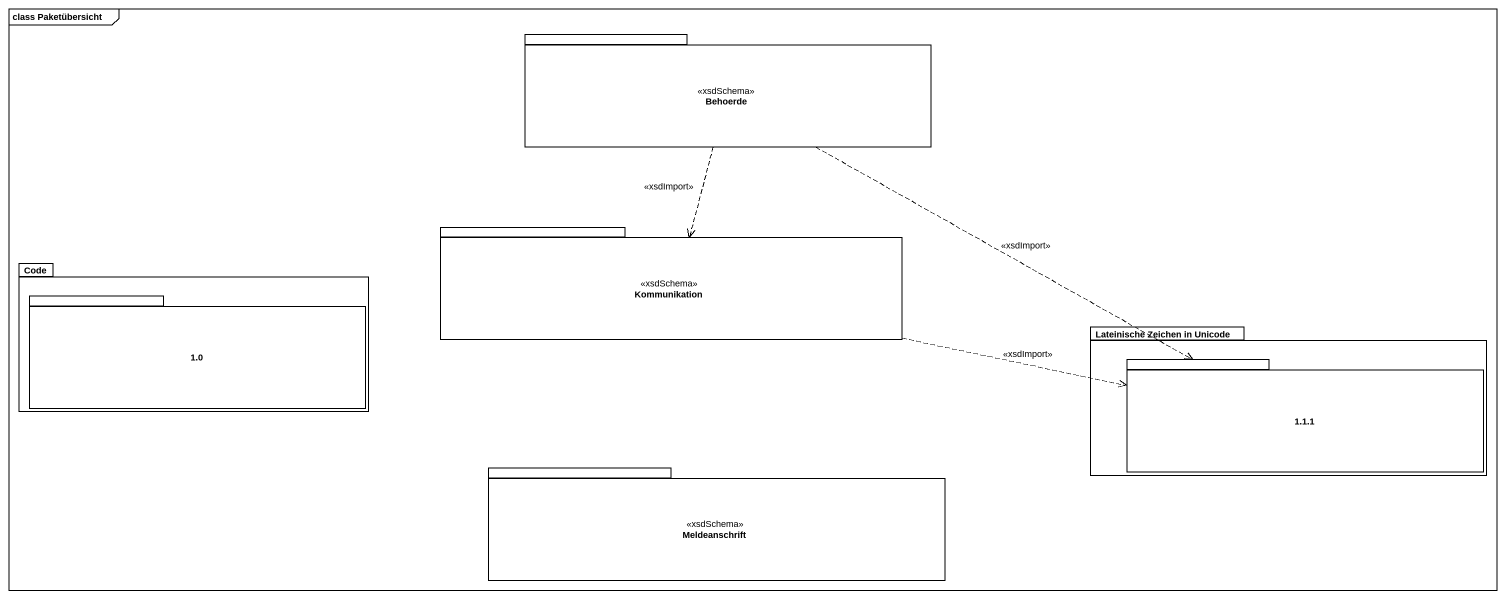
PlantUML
@startuml
mainframe class Paketübersicht
package Behoerde <<xsdSchema>> {
}
package Kommunikation <<xsdSchema>> {
}
package Code {
  package "1.0" as p1_0 {
  }
}
package "Lateinische Zeichen in Unicode" as Lateinische_Zeichen_in {
  package "1.1.1" as p1_1_1 {
  }
}
package Meldeanschrift <<xsdSchema>> {
}
Behoerde ..> Kommunikation : <<xsdImport>>
Behoerde .right.> p1_1_1 : <<xsdImport>>
Kommunikation .right.> p1_1_1 : <<xsdImport>>
@enduml
